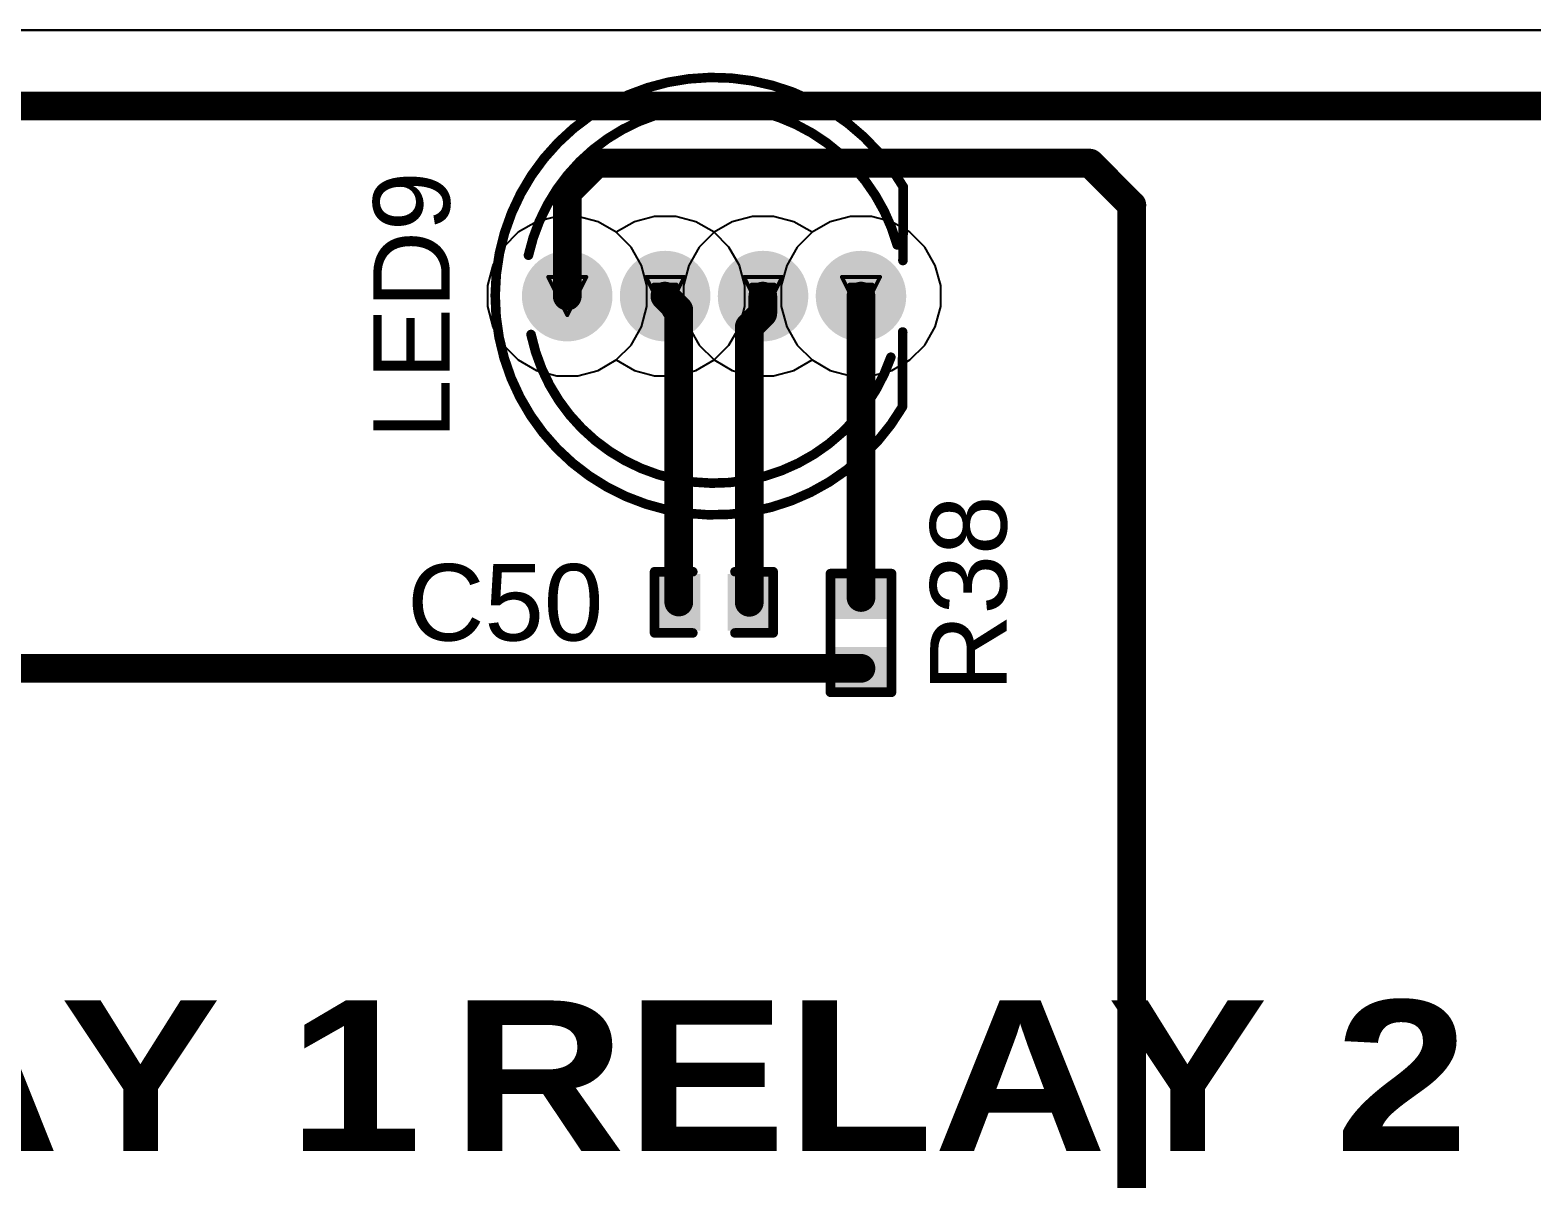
# Model space of a CAD drawing. Header units: inches. Extents: x -5 to 5328, y -4 to 5281.
# Drawn here: x 15.06 to 34.99, y 79.99 to 95.24 of the extents above; entities that cross this region are included whole.
import ezdxf

# ---------------------------------------------------------------- set-up
doc = ezdxf.new("R2010")
doc.units = ezdxf.units.IN
for name, color, linetype in [('Bottom Layer', 5, 'Continuous'), ('Bottom Solder', 6, 'Continuous'), ('Drill Drawing', 1, 'Continuous'), ('Layer 1', 16, 'Continuous'), ('Layer 2', 76, 'Continuous'), ('Multi-Layer', 9, 'Continuous'), ('Pad Holes', 156, 'Continuous'), ('Top Layer', 1, 'Continuous'), ('Top Overlay', 2, 'Continuous'), ('Top Paste', 8, 'Continuous'), ('Top Solder', 216, 'Continuous')]:
    doc.layers.add(name, color=color, linetype=linetype)
doc.styles.add('Arial', font='', dxfattribs={"height": 0.2})
doc.styles.add('Arial Black_Bold', font='', dxfattribs={"height": 0.2})
doc.styles.get('Arial').set_extended_font_data('Arial')
doc.styles.get('Arial Black_Bold').set_extended_font_data('Arial Black', bold=True)

# ---------------------------------------------------------------- blocks, each defined once
blk = doc.blocks.new('R___0402_63')
at = {"layer": 'Top Layer'}
for points in [[(-0.699, -0.318), (-0.699, 0.317), (-0.241, 0.317), (-0.241, -0.318)], [(0.241, -0.318), (0.241, 0.317), (0.699, 0.317), (0.699, -0.318)]]:
    blk.add_hatch(color=1, dxfattribs=at).paths.add_polyline_path(points)
at = {"layer": 'Top Paste'}
for points in [[(-0.699, -0.318), (-0.699, 0.317), (-0.241, 0.317), (-0.241, -0.318)], [(0.241, -0.318), (0.241, 0.317), (0.699, 0.317), (0.699, -0.318)]]:
    blk.add_hatch(color=8, dxfattribs=at).paths.add_polyline_path(points)
at = {"layer": 'Top Solder'}
for points in [[(-0.754, -0.373), (-0.754, 0.373), (-0.186, 0.373), (-0.186, -0.373)], [(0.186, -0.373), (0.186, 0.373), (0.754, 0.373), (0.754, -0.373)]]:
    blk.add_hatch(color=216, dxfattribs=at).paths.add_polyline_path(points)
at = {"layer": 'Top Overlay'}
for points in [[(0.787, 0.406, 0.127, 0.127, 0), (-0.787, 0.406, 0.127, 0.127, 0)], [(-0.787, -0.406, 0.127, 0.127, 0), (-0.787, 0.406, 0.127, 0.127, 0)], [(0.787, -0.406, 0.127, 0.127, 0), (0.787, 0.406, 0.127, 0.127, 0)], [(0.787, -0.406, 0.127, 0.127, 0), (-0.787, -0.406, 0.127, 0.127, 0)], [(0.813, -0.432, 0.00323, 0.00323, 0), (-0.813, -0.432, 0.00323, 0.00323, 0)]]:
    blk.add_lwpolyline(points, format="xyseb", dxfattribs=at)
for points in [[(-0.819, 0.406, 0.0635, 0.0635, 1), (-0.756, 0.406, 0.0635, 0.0635, 1)], [(-0.819, 0.406, 0.0635, 0.0635, 1), (-0.756, 0.406, 0.0635, 0.0635, 1)], [(0.756, 0.406, 0.0635, 0.0635, 1), (0.819, 0.406, 0.0635, 0.0635, 1)], [(0.756, 0.406, 0.0635, 0.0635, 1), (0.819, 0.406, 0.0635, 0.0635, 1)], [(-0.819, -0.406, 0.0635, 0.0635, 1), (-0.756, -0.406, 0.0635, 0.0635, 1)], [(-0.819, -0.406, 0.0635, 0.0635, 1), (-0.756, -0.406, 0.0635, 0.0635, 1)], [(0.756, -0.406, 0.0635, 0.0635, 1), (0.819, -0.406, 0.0635, 0.0635, 1)], [(0.756, -0.406, 0.0635, 0.0635, 1), (0.819, -0.406, 0.0635, 0.0635, 1)], [(-0.814, -0.432, 0.00161, 0.00161, 1), (-0.812, -0.432, 0.00161, 0.00161, 1)], [(0.812, -0.432, 0.00161, 0.00161, 1), (0.814, -0.432, 0.00161, 0.00161, 1)]]:
    blk.add_lwpolyline(points, format="xyseb", close=True, dxfattribs=at)
blk = doc.blocks.new('WS2812D_F5_108')
at = {"layer": 'Bottom Layer'}
h = blk.add_hatch(color=5, dxfattribs=at)
edge = h.paths.add_edge_path()
edge.add_arc((-1.95, 0), 0.55, 0, 360)
h = blk.add_hatch(color=5, dxfattribs=at)
edge = h.paths.add_edge_path()
edge.add_arc((-0.65, 0), 0.55, 0, 360)
h = blk.add_hatch(color=5, dxfattribs=at)
edge = h.paths.add_edge_path()
edge.add_arc((0.65, 0), 0.55, 0, 360)
h = blk.add_hatch(color=5, dxfattribs=at)
edge = h.paths.add_edge_path()
edge.add_arc((1.95, 0), 0.55, 0, 360)
at = {"layer": 'Bottom Solder'}
h = blk.add_hatch(color=6, dxfattribs=at)
edge = h.paths.add_edge_path()
edge.add_arc((-1.95, 0), 0.601, 0, 360)
h = blk.add_hatch(color=6, dxfattribs=at)
edge = h.paths.add_edge_path()
edge.add_arc((-0.65, 0), 0.601, 0, 360)
h = blk.add_hatch(color=6, dxfattribs=at)
edge = h.paths.add_edge_path()
edge.add_arc((0.65, 0), 0.601, 0, 360)
h = blk.add_hatch(color=6, dxfattribs=at)
edge = h.paths.add_edge_path()
edge.add_arc((1.95, 0), 0.601, 0, 360)
at = {"layer": 'Layer 1'}
h = blk.add_hatch(color=16, dxfattribs=at)
edge = h.paths.add_edge_path()
edge.add_arc((-1.95, 0), 0.55, 0, 360)
h = blk.add_hatch(color=16, dxfattribs=at)
edge = h.paths.add_edge_path()
edge.add_arc((-0.65, 0), 0.55, 0, 360)
h = blk.add_hatch(color=16, dxfattribs=at)
edge = h.paths.add_edge_path()
edge.add_arc((0.65, 0), 0.55, 0, 360)
h = blk.add_hatch(color=16, dxfattribs=at)
edge = h.paths.add_edge_path()
edge.add_arc((1.95, 0), 0.55, 0, 360)
at = {"layer": 'Layer 2'}
h = blk.add_hatch(color=76, dxfattribs=at)
edge = h.paths.add_edge_path()
edge.add_arc((-1.95, 0), 0.55, 0, 360)
h = blk.add_hatch(color=76, dxfattribs=at)
edge = h.paths.add_edge_path()
edge.add_arc((-0.65, 0), 0.55, 0, 360)
h = blk.add_hatch(color=76, dxfattribs=at)
edge = h.paths.add_edge_path()
edge.add_arc((0.65, 0), 0.55, 0, 360)
h = blk.add_hatch(color=76, dxfattribs=at)
edge = h.paths.add_edge_path()
edge.add_arc((1.95, 0), 0.55, 0, 360)
at = {"layer": 'Multi-Layer'}
h = blk.add_hatch(color=9, dxfattribs=at)
edge = h.paths.add_edge_path()
edge.add_arc((-1.95, 0), 0.55, 0, 360)
h = blk.add_hatch(color=9, dxfattribs=at)
edge = h.paths.add_edge_path()
edge.add_arc((-0.65, 0), 0.55, 0, 360)
h = blk.add_hatch(color=9, dxfattribs=at)
edge = h.paths.add_edge_path()
edge.add_arc((0.65, 0), 0.55, 0, 360)
h = blk.add_hatch(color=9, dxfattribs=at)
edge = h.paths.add_edge_path()
edge.add_arc((1.95, 0), 0.55, 0, 360)
at = {"layer": 'Pad Holes'}
h = blk.add_hatch(color=7, dxfattribs=at)
edge = h.paths.add_edge_path()
edge.add_arc((-1.95, 0), 0.36, 0, 360)
h = blk.add_hatch(color=7, dxfattribs=at)
edge = h.paths.add_edge_path()
edge.add_arc((-0.65, 0), 0.36, 0, 360)
h = blk.add_hatch(color=7, dxfattribs=at)
edge = h.paths.add_edge_path()
edge.add_arc((0.65, 0), 0.36, 0, 360)
h = blk.add_hatch(color=7, dxfattribs=at)
edge = h.paths.add_edge_path()
edge.add_arc((1.95, 0), 0.36, 0, 360)
at = {"layer": 'Top Layer'}
h = blk.add_hatch(color=1, dxfattribs=at)
edge = h.paths.add_edge_path()
edge.add_arc((-1.95, 0), 0.55, 0, 360)
h = blk.add_hatch(color=1, dxfattribs=at)
edge = h.paths.add_edge_path()
edge.add_arc((-0.65, 0), 0.55, 0, 360)
h = blk.add_hatch(color=1, dxfattribs=at)
edge = h.paths.add_edge_path()
edge.add_arc((0.65, 0), 0.55, 0, 360)
h = blk.add_hatch(color=1, dxfattribs=at)
edge = h.paths.add_edge_path()
edge.add_arc((1.95, 0), 0.55, 0, 360)
at = {"layer": 'Top Solder'}
h = blk.add_hatch(color=216, dxfattribs=at)
edge = h.paths.add_edge_path()
edge.add_arc((-1.95, 0), 0.601, 0, 360)
h = blk.add_hatch(color=216, dxfattribs=at)
edge = h.paths.add_edge_path()
edge.add_arc((-0.65, 0), 0.601, 0, 360)
h = blk.add_hatch(color=216, dxfattribs=at)
edge = h.paths.add_edge_path()
edge.add_arc((0.65, 0), 0.601, 0, 360)
h = blk.add_hatch(color=216, dxfattribs=at)
edge = h.paths.add_edge_path()
edge.add_arc((1.95, 0), 0.601, 0, 360)
at = {"layer": 'Top Overlay'}
for points in [[(2.5, -1.471, 0.127, 0.127, -3.705201), (2.511, 1.45, 0.127, 0.127, 0)], [(-2.464, 0.543, 0.127, 0.127, -0.780857), (2.43, 0.68, 0.127, 0.127, 0)], [(2.507, 0.472, 0.127, 0.127, 0), (2.511, 1.45, 0.127, 0.127, 0)], [(2.347, -0.811, 0.127, 0.127, -0.760948), (-2.43, -0.51, 0.127, 0.127, 0)], [(2.5, -1.471, 0.127, 0.127, 0), (2.504, -0.476, 0.127, 0.127, 0)]]:
    blk.add_lwpolyline(points, format="xyseb", dxfattribs=at)
for points in [[(2.479, 1.45, 0.0635, 0.0635, 1), (2.543, 1.45, 0.0635, 0.0635, 1)], [(2.479, 1.45, 0.0635, 0.0635, 1), (2.543, 1.45, 0.0635, 0.0635, 1)], [(-2.496, 0.543, 0.0635, 0.0635, 1), (-2.432, 0.543, 0.0635, 0.0635, 1)], [(2.398, 0.68, 0.0635, 0.0635, 1), (2.462, 0.68, 0.0635, 0.0635, 1)], [(2.475, 0.472, 0.0635, 0.0635, 1), (2.539, 0.472, 0.0635, 0.0635, 1)], [(-2.462, -0.51, 0.0635, 0.0635, 1), (-2.398, -0.51, 0.0635, 0.0635, 1)], [(2.472, -0.476, 0.0635, 0.0635, 1), (2.535, -0.476, 0.0635, 0.0635, 1)], [(2.315, -0.811, 0.0635, 0.0635, 1), (2.378, -0.811, 0.0635, 0.0635, 1)], [(2.468, -1.471, 0.0635, 0.0635, 1), (2.532, -1.471, 0.0635, 0.0635, 1)], [(2.468, -1.471, 0.0635, 0.0635, 1), (2.532, -1.471, 0.0635, 0.0635, 1)]]:
    blk.add_lwpolyline(points, format="xyseb", close=True, dxfattribs=at)
blk = doc.blocks.new('C___0402_161')
at = {"layer": 'Top Layer'}
for points in [[(-0.699, -0.318), (-0.699, 0.318), (-0.241, 0.318), (-0.241, -0.318)], [(0.241, -0.318), (0.241, 0.318), (0.699, 0.318), (0.699, -0.318)]]:
    blk.add_hatch(color=1, dxfattribs=at).paths.add_polyline_path(points)
at = {"layer": 'Top Paste'}
for points in [[(-0.699, -0.318), (-0.699, 0.318), (-0.241, 0.318), (-0.241, -0.318)], [(0.241, -0.318), (0.241, 0.318), (0.699, 0.318), (0.699, -0.318)]]:
    blk.add_hatch(color=8, dxfattribs=at).paths.add_polyline_path(points)
at = {"layer": 'Top Solder'}
for points in [[(-0.758, -0.377), (-0.758, 0.377), (-0.181, 0.377), (-0.181, -0.377)], [(0.181, -0.377), (0.181, 0.377), (0.758, 0.377), (0.758, -0.377)]]:
    blk.add_hatch(color=216, dxfattribs=at).paths.add_polyline_path(points)
at = {"layer": 'Top Overlay'}
for points in [[(-0.787, -0.406, 0.127, 0.127, 0), (-0.787, 0.406, 0.127, 0.127, 0)], [(-0.787, 0.406, 0.127, 0.127, 0), (-0.279, 0.406, 0.127, 0.127, 0)], [(0.279, 0.406, 0.127, 0.127, 0), (0.787, 0.406, 0.127, 0.127, 0)], [(0.787, -0.406, 0.127, 0.127, 0), (0.787, 0.406, 0.127, 0.127, 0)], [(-0.787, -0.406, 0.127, 0.127, 0), (-0.279, -0.406, 0.127, 0.127, 0)], [(0.279, -0.406, 0.127, 0.127, 0), (0.787, -0.406, 0.127, 0.127, 0)]]:
    blk.add_lwpolyline(points, format="xyseb", dxfattribs=at)
for points in [[(-0.819, 0.406, 0.0635, 0.0635, 1), (-0.756, 0.406, 0.0635, 0.0635, 1)], [(-0.819, 0.406, 0.0635, 0.0635, 1), (-0.756, 0.406, 0.0635, 0.0635, 1)], [(-0.311, 0.406, 0.0635, 0.0635, 1), (-0.248, 0.406, 0.0635, 0.0635, 1)], [(0.248, 0.406, 0.0635, 0.0635, 1), (0.311, 0.406, 0.0635, 0.0635, 1)], [(0.756, 0.406, 0.0635, 0.0635, 1), (0.819, 0.406, 0.0635, 0.0635, 1)], [(0.756, 0.406, 0.0635, 0.0635, 1), (0.819, 0.406, 0.0635, 0.0635, 1)], [(-0.819, -0.406, 0.0635, 0.0635, 1), (-0.756, -0.406, 0.0635, 0.0635, 1)], [(-0.819, -0.406, 0.0635, 0.0635, 1), (-0.756, -0.406, 0.0635, 0.0635, 1)], [(-0.311, -0.406, 0.0635, 0.0635, 1), (-0.248, -0.406, 0.0635, 0.0635, 1)], [(0.248, -0.406, 0.0635, 0.0635, 1), (0.311, -0.406, 0.0635, 0.0635, 1)], [(0.756, -0.406, 0.0635, 0.0635, 1), (0.819, -0.406, 0.0635, 0.0635, 1)], [(0.756, -0.406, 0.0635, 0.0635, 1), (0.819, -0.406, 0.0635, 0.0635, 1)]]:
    blk.add_lwpolyline(points, format="xyseb", close=True, dxfattribs=at)

msp = doc.modelspace()

# ---------------------------------------------------------------- linework, layer by layer
at = {"layer": 'Bottom Layer'}
for p, q in [((22.048, 92.768), (21.779, 92.696)), ((22.327, 92.768), (22.048, 92.768)), ((22.596, 92.696), (22.327, 92.768)), ((24.648, 92.768), (24.379, 92.696)), ((24.927, 92.768), (24.648, 92.768)), ((25.196, 92.696), (24.927, 92.768)), ((25.948, 92.768), (25.679, 92.696)), ((26.226, 92.768), (25.948, 92.768)), ((26.496, 92.696), (26.226, 92.768)), ((21.538, 92.557), (21.341, 92.36)), ((21.779, 92.696), (21.538, 92.557)), ((22.837, 92.557), (22.596, 92.696)), ((23.034, 92.36), (22.837, 92.557)), ((24.138, 92.557), (23.941, 92.36)), ((24.379, 92.696), (24.138, 92.557)), ((25.437, 92.557), (25.196, 92.696)), ((25.438, 92.557), (25.437, 92.556)), ((25.437, 92.556), (25.437, 92.557)), ((25.679, 92.696), (25.438, 92.557)), ((26.737, 92.557), (26.496, 92.696)), ((26.934, 92.36), (26.737, 92.557)), ((21.341, 92.36), (21.201, 92.118)), ((23.173, 92.118), (23.034, 92.36)), ((23.941, 92.36), (23.801, 92.118)), ((27.073, 92.118), (26.934, 92.36)), ((21.201, 92.118), (21.129, 91.849)), ((23.245, 91.849), (23.173, 92.118)), ((23.801, 92.118), (23.729, 91.849)), ((27.145, 91.849), (27.073, 92.118)), ((21.129, 91.849), (21.129, 91.571)), ((23.245, 91.571), (23.245, 91.849)), ((23.729, 91.849), (23.729, 91.571)), ((27.145, 91.571), (27.145, 91.849)), ((21.129, 91.571), (21.201, 91.302)), ((23.173, 91.302), (23.245, 91.571)), ((23.729, 91.571), (23.801, 91.302)), ((27.073, 91.302), (27.145, 91.571)), ((21.201, 91.302), (21.341, 91.06)), ((23.034, 91.06), (23.173, 91.302)), ((23.801, 91.302), (23.941, 91.06)), ((26.934, 91.06), (27.073, 91.302)), ((21.341, 91.06), (21.538, 90.863)), ((22.837, 90.863), (23.034, 91.06)), ((23.941, 91.06), (24.138, 90.863)), ((26.737, 90.863), (26.934, 91.06)), ((21.538, 90.863), (21.779, 90.724)), ((21.779, 90.724), (22.048, 90.652)), ((22.327, 90.652), (22.596, 90.724)), ((22.596, 90.724), (22.837, 90.863)), ((24.138, 90.863), (24.379, 90.724)), ((24.379, 90.724), (24.648, 90.652)), ((24.927, 90.652), (25.196, 90.724)), ((25.196, 90.724), (25.437, 90.863)), ((25.437, 90.863), (25.437, 90.864)), ((25.437, 90.864), (25.438, 90.863)), ((25.438, 90.863), (25.679, 90.724)), ((25.679, 90.724), (25.948, 90.652)), ((26.226, 90.652), (26.496, 90.724)), ((26.496, 90.724), (26.737, 90.863)), ((22.048, 90.652), (22.327, 90.652)), ((24.648, 90.652), (24.927, 90.652)), ((25.948, 90.652), (26.226, 90.652))]:
    msp.add_line(p, q, dxfattribs=at)
at = {"layer": 'Drill Drawing'}
for points in [[(21.933, 91.964, 0.0508, 0.0508, 0), (22.441, 91.964, 0.0508, 0.0508, 0)], [(21.933, 91.964, 0.0508, 0.0508, 0), (22.187, 91.456, 0.0508, 0.0508, 0)], [(22.187, 91.456, 0.0508, 0.0508, 0), (22.441, 91.964, 0.0508, 0.0508, 0)], [(23.233, 91.964, 0.0508, 0.0508, 0), (23.741, 91.964, 0.0508, 0.0508, 0)], [(23.233, 91.964, 0.0508, 0.0508, 0), (23.487, 91.456, 0.0508, 0.0508, 0)], [(23.487, 91.456, 0.0508, 0.0508, 0), (23.741, 91.964, 0.0508, 0.0508, 0)], [(24.533, 91.964, 0.0508, 0.0508, 0), (25.041, 91.964, 0.0508, 0.0508, 0)], [(24.533, 91.964, 0.0508, 0.0508, 0), (24.787, 91.456, 0.0508, 0.0508, 0)], [(24.787, 91.456, 0.0508, 0.0508, 0), (25.041, 91.964, 0.0508, 0.0508, 0)], [(25.833, 91.964, 0.0508, 0.0508, 0), (26.341, 91.964, 0.0508, 0.0508, 0)], [(25.833, 91.964, 0.0508, 0.0508, 0), (26.087, 91.456, 0.0508, 0.0508, 0)], [(26.087, 91.456, 0.0508, 0.0508, 0), (26.341, 91.964, 0.0508, 0.0508, 0)], [(22.035, 91.862, 0.0508, 0.0508, 0), (22.34, 91.862, 0.0508, 0.0508, 0)], [(22.035, 91.862, 0.0508, 0.0508, 0), (22.187, 91.558, 0.0508, 0.0508, 0)], [(22.187, 91.558, 0.0508, 0.0508, 0), (22.34, 91.862, 0.0508, 0.0508, 0)], [(23.335, 91.862, 0.0508, 0.0508, 0), (23.64, 91.862, 0.0508, 0.0508, 0)], [(23.335, 91.862, 0.0508, 0.0508, 0), (23.487, 91.558, 0.0508, 0.0508, 0)], [(23.487, 91.558, 0.0508, 0.0508, 0), (23.64, 91.862, 0.0508, 0.0508, 0)], [(24.635, 91.862, 0.0508, 0.0508, 0), (24.94, 91.862, 0.0508, 0.0508, 0)], [(24.635, 91.862, 0.0508, 0.0508, 0), (24.787, 91.558, 0.0508, 0.0508, 0)], [(24.787, 91.558, 0.0508, 0.0508, 0), (24.94, 91.862, 0.0508, 0.0508, 0)], [(25.935, 91.862, 0.0508, 0.0508, 0), (26.24, 91.862, 0.0508, 0.0508, 0)], [(25.935, 91.862, 0.0508, 0.0508, 0), (26.087, 91.558, 0.0508, 0.0508, 0)], [(26.087, 91.558, 0.0508, 0.0508, 0), (26.24, 91.862, 0.0508, 0.0508, 0)]]:
    msp.add_lwpolyline(points, format="xyseb", dxfattribs=at)
for points in [[(21.921, 91.964, 0.0254, 0.0254, 1), (21.946, 91.964, 0.0254, 0.0254, 1)], [(21.921, 91.964, 0.0254, 0.0254, 1), (21.946, 91.964, 0.0254, 0.0254, 1)], [(22.429, 91.964, 0.0254, 0.0254, 1), (22.454, 91.964, 0.0254, 0.0254, 1)], [(22.429, 91.964, 0.0254, 0.0254, 1), (22.454, 91.964, 0.0254, 0.0254, 1)], [(23.221, 91.964, 0.0254, 0.0254, 1), (23.246, 91.964, 0.0254, 0.0254, 1)], [(23.221, 91.964, 0.0254, 0.0254, 1), (23.246, 91.964, 0.0254, 0.0254, 1)], [(23.729, 91.964, 0.0254, 0.0254, 1), (23.754, 91.964, 0.0254, 0.0254, 1)], [(23.729, 91.964, 0.0254, 0.0254, 1), (23.754, 91.964, 0.0254, 0.0254, 1)], [(24.521, 91.964, 0.0254, 0.0254, 1), (24.546, 91.964, 0.0254, 0.0254, 1)], [(24.521, 91.964, 0.0254, 0.0254, 1), (24.546, 91.964, 0.0254, 0.0254, 1)], [(25.029, 91.964, 0.0254, 0.0254, 1), (25.054, 91.964, 0.0254, 0.0254, 1)], [(25.029, 91.964, 0.0254, 0.0254, 1), (25.054, 91.964, 0.0254, 0.0254, 1)], [(25.82, 91.964, 0.0254, 0.0254, 1), (25.846, 91.964, 0.0254, 0.0254, 1)], [(25.82, 91.964, 0.0254, 0.0254, 1), (25.846, 91.964, 0.0254, 0.0254, 1)], [(26.328, 91.964, 0.0254, 0.0254, 1), (26.354, 91.964, 0.0254, 0.0254, 1)], [(26.328, 91.964, 0.0254, 0.0254, 1), (26.354, 91.964, 0.0254, 0.0254, 1)], [(22.022, 91.862, 0.0254, 0.0254, 1), (22.048, 91.862, 0.0254, 0.0254, 1)], [(22.022, 91.862, 0.0254, 0.0254, 1), (22.048, 91.862, 0.0254, 0.0254, 1)], [(22.327, 91.862, 0.0254, 0.0254, 1), (22.352, 91.862, 0.0254, 0.0254, 1)], [(22.327, 91.862, 0.0254, 0.0254, 1), (22.352, 91.862, 0.0254, 0.0254, 1)], [(23.322, 91.862, 0.0254, 0.0254, 1), (23.348, 91.862, 0.0254, 0.0254, 1)], [(23.322, 91.862, 0.0254, 0.0254, 1), (23.348, 91.862, 0.0254, 0.0254, 1)], [(23.627, 91.862, 0.0254, 0.0254, 1), (23.652, 91.862, 0.0254, 0.0254, 1)], [(23.627, 91.862, 0.0254, 0.0254, 1), (23.652, 91.862, 0.0254, 0.0254, 1)], [(24.622, 91.862, 0.0254, 0.0254, 1), (24.648, 91.862, 0.0254, 0.0254, 1)], [(24.622, 91.862, 0.0254, 0.0254, 1), (24.648, 91.862, 0.0254, 0.0254, 1)], [(24.927, 91.862, 0.0254, 0.0254, 1), (24.952, 91.862, 0.0254, 0.0254, 1)], [(24.927, 91.862, 0.0254, 0.0254, 1), (24.952, 91.862, 0.0254, 0.0254, 1)], [(25.922, 91.862, 0.0254, 0.0254, 1), (25.947, 91.862, 0.0254, 0.0254, 1)], [(25.922, 91.862, 0.0254, 0.0254, 1), (25.947, 91.862, 0.0254, 0.0254, 1)], [(26.227, 91.862, 0.0254, 0.0254, 1), (26.252, 91.862, 0.0254, 0.0254, 1)], [(26.227, 91.862, 0.0254, 0.0254, 1), (26.252, 91.862, 0.0254, 0.0254, 1)], [(22.175, 91.558, 0.0254, 0.0254, 1), (22.2, 91.558, 0.0254, 0.0254, 1)], [(22.175, 91.558, 0.0254, 0.0254, 1), (22.2, 91.558, 0.0254, 0.0254, 1)], [(23.475, 91.558, 0.0254, 0.0254, 1), (23.5, 91.558, 0.0254, 0.0254, 1)], [(23.475, 91.558, 0.0254, 0.0254, 1), (23.5, 91.558, 0.0254, 0.0254, 1)], [(24.775, 91.558, 0.0254, 0.0254, 1), (24.8, 91.558, 0.0254, 0.0254, 1)], [(24.775, 91.558, 0.0254, 0.0254, 1), (24.8, 91.558, 0.0254, 0.0254, 1)], [(26.074, 91.558, 0.0254, 0.0254, 1), (26.1, 91.558, 0.0254, 0.0254, 1)], [(26.074, 91.558, 0.0254, 0.0254, 1), (26.1, 91.558, 0.0254, 0.0254, 1)], [(22.175, 91.456, 0.0254, 0.0254, 1), (22.2, 91.456, 0.0254, 0.0254, 1)], [(22.175, 91.456, 0.0254, 0.0254, 1), (22.2, 91.456, 0.0254, 0.0254, 1)], [(23.475, 91.456, 0.0254, 0.0254, 1), (23.5, 91.456, 0.0254, 0.0254, 1)], [(23.475, 91.456, 0.0254, 0.0254, 1), (23.5, 91.456, 0.0254, 0.0254, 1)], [(24.775, 91.456, 0.0254, 0.0254, 1), (24.8, 91.456, 0.0254, 0.0254, 1)], [(24.775, 91.456, 0.0254, 0.0254, 1), (24.8, 91.456, 0.0254, 0.0254, 1)], [(26.074, 91.456, 0.0254, 0.0254, 1), (26.1, 91.456, 0.0254, 0.0254, 1)], [(26.074, 91.456, 0.0254, 0.0254, 1), (26.1, 91.456, 0.0254, 0.0254, 1)]]:
    msp.add_lwpolyline(points, format="xyseb", close=True, dxfattribs=at)
at = {"layer": 'Layer 1'}
for p, q in [((22.048, 92.768), (21.779, 92.696)), ((22.327, 92.768), (22.048, 92.768)), ((22.596, 92.696), (22.327, 92.768)), ((24.648, 92.768), (24.379, 92.696)), ((24.927, 92.768), (24.648, 92.768)), ((25.196, 92.696), (24.927, 92.768)), ((25.948, 92.768), (25.679, 92.696)), ((26.226, 92.768), (25.948, 92.768)), ((26.496, 92.696), (26.226, 92.768)), ((21.538, 92.557), (21.341, 92.36)), ((21.779, 92.696), (21.538, 92.557)), ((22.837, 92.557), (22.596, 92.696)), ((23.034, 92.36), (22.837, 92.557)), ((24.138, 92.557), (23.941, 92.36)), ((24.379, 92.696), (24.138, 92.557)), ((25.437, 92.557), (25.196, 92.696)), ((25.438, 92.557), (25.437, 92.556)), ((25.437, 92.556), (25.437, 92.557)), ((25.679, 92.696), (25.438, 92.557)), ((26.737, 92.557), (26.496, 92.696)), ((26.934, 92.36), (26.737, 92.557)), ((21.341, 92.36), (21.201, 92.118)), ((23.173, 92.118), (23.034, 92.36)), ((23.941, 92.36), (23.801, 92.118)), ((27.073, 92.118), (26.934, 92.36)), ((21.201, 92.118), (21.129, 91.849)), ((23.245, 91.849), (23.173, 92.118)), ((23.801, 92.118), (23.729, 91.849)), ((27.145, 91.849), (27.073, 92.118)), ((21.129, 91.849), (21.129, 91.571)), ((23.245, 91.571), (23.245, 91.849)), ((23.729, 91.849), (23.729, 91.571)), ((27.145, 91.571), (27.145, 91.849)), ((21.129, 91.571), (21.201, 91.302)), ((23.173, 91.302), (23.245, 91.571)), ((23.729, 91.571), (23.801, 91.302)), ((27.073, 91.302), (27.145, 91.571)), ((21.201, 91.302), (21.341, 91.06)), ((23.034, 91.06), (23.173, 91.302)), ((23.801, 91.302), (23.941, 91.06)), ((26.934, 91.06), (27.073, 91.302)), ((21.341, 91.06), (21.538, 90.863)), ((22.837, 90.863), (23.034, 91.06)), ((23.941, 91.06), (24.138, 90.863)), ((26.737, 90.863), (26.934, 91.06)), ((21.538, 90.863), (21.779, 90.724)), ((21.779, 90.724), (22.048, 90.652)), ((22.327, 90.652), (22.596, 90.724)), ((22.596, 90.724), (22.837, 90.863)), ((24.138, 90.863), (24.379, 90.724)), ((24.379, 90.724), (24.648, 90.652)), ((24.927, 90.652), (25.196, 90.724)), ((25.196, 90.724), (25.437, 90.863)), ((25.437, 90.863), (25.437, 90.864)), ((25.437, 90.864), (25.438, 90.863)), ((25.438, 90.863), (25.679, 90.724)), ((25.679, 90.724), (25.948, 90.652)), ((26.226, 90.652), (26.496, 90.724)), ((26.496, 90.724), (26.737, 90.863)), ((22.048, 90.652), (22.327, 90.652)), ((24.648, 90.652), (24.927, 90.652)), ((25.948, 90.652), (26.226, 90.652))]:
    msp.add_line(p, q, dxfattribs=at)
at = {"layer": 'Layer 2'}
for p, q in [((22.048, 92.768), (21.779, 92.696)), ((22.327, 92.768), (22.048, 92.768)), ((22.596, 92.696), (22.327, 92.768)), ((23.348, 92.768), (23.079, 92.696)), ((23.627, 92.768), (23.348, 92.768)), ((23.896, 92.696), (23.627, 92.768)), ((25.948, 92.768), (25.679, 92.696)), ((26.226, 92.768), (25.948, 92.768)), ((26.496, 92.696), (26.226, 92.768)), ((21.538, 92.557), (21.341, 92.36)), ((21.779, 92.696), (21.538, 92.557)), ((22.837, 92.557), (22.596, 92.696)), ((22.838, 92.557), (22.837, 92.556)), ((22.837, 92.556), (22.837, 92.557)), ((23.079, 92.696), (22.838, 92.557)), ((24.137, 92.557), (23.896, 92.696)), ((24.334, 92.36), (24.137, 92.557)), ((25.438, 92.557), (25.241, 92.36)), ((25.679, 92.696), (25.438, 92.557)), ((26.737, 92.557), (26.496, 92.696)), ((26.934, 92.36), (26.737, 92.557)), ((21.341, 92.36), (21.201, 92.118)), ((24.473, 92.118), (24.334, 92.36)), ((25.241, 92.36), (25.101, 92.118)), ((27.073, 92.118), (26.934, 92.36)), ((21.201, 92.118), (21.129, 91.849)), ((24.545, 91.849), (24.473, 92.118)), ((25.101, 92.118), (25.029, 91.849)), ((27.145, 91.849), (27.073, 92.118)), ((21.129, 91.849), (21.129, 91.571)), ((24.545, 91.571), (24.545, 91.849)), ((25.029, 91.849), (25.029, 91.571)), ((27.145, 91.571), (27.145, 91.849)), ((21.129, 91.571), (21.201, 91.302)), ((24.473, 91.302), (24.545, 91.571)), ((25.029, 91.571), (25.101, 91.302)), ((27.073, 91.302), (27.145, 91.571)), ((21.201, 91.302), (21.341, 91.06)), ((24.334, 91.06), (24.473, 91.302)), ((25.101, 91.302), (25.241, 91.06)), ((26.934, 91.06), (27.073, 91.302)), ((21.341, 91.06), (21.538, 90.863)), ((24.137, 90.863), (24.334, 91.06)), ((25.241, 91.06), (25.438, 90.863)), ((26.737, 90.863), (26.934, 91.06)), ((21.538, 90.863), (21.779, 90.724)), ((21.779, 90.724), (22.048, 90.652)), ((22.327, 90.652), (22.596, 90.724)), ((22.596, 90.724), (22.837, 90.863)), ((22.837, 90.863), (22.837, 90.864)), ((22.837, 90.864), (22.838, 90.863)), ((22.838, 90.863), (23.079, 90.724)), ((23.079, 90.724), (23.348, 90.652)), ((23.627, 90.652), (23.896, 90.724)), ((23.896, 90.724), (24.137, 90.863)), ((25.438, 90.863), (25.679, 90.724)), ((25.679, 90.724), (25.948, 90.652)), ((26.226, 90.652), (26.496, 90.724)), ((26.496, 90.724), (26.737, 90.863)), ((22.048, 90.652), (22.327, 90.652)), ((23.348, 90.652), (23.627, 90.652)), ((25.948, 90.652), (26.226, 90.652))]:
    msp.add_line(p, q, dxfattribs=at)
at = {"layer": 'Top Layer'}
for p, q in [((3.767, 95.241), (43.34, 95.241)), ((43.34, 95.241), (3.767, 95.241))]:
    msp.add_line(p, q, dxfattribs=at)
for points in [[(6.367, 94.231, 0.381, 0.381, 0), (41.061, 94.231, 0.381, 0.381, 0)], [(22.187, 93.083, 0.381, 0.381, 0), (22.578, 93.474, 0.381, 0.381, 0)], [(22.578, 93.474, 0.381, 0.381, 0), (29.126, 93.474, 0.381, 0.381, 0)], [(29.126, 93.474, 0.381, 0.381, 0), (29.682, 92.917, 0.381, 0.381, 0)], [(22.187, 91.71, 0.381, 0.381, 0), (22.187, 93.083, 0.381, 0.381, 0)], [(29.682, 72.245, 0.381, 0.381, 0), (29.682, 92.917, 0.381, 0.381, 0)], [(23.484, 91.71, 0.381, 0.381, 0), (23.668, 91.526, 0.381, 0.381, 0)], [(23.668, 87.65, 0.381, 0.381, 0), (23.668, 91.526, 0.381, 0.381, 0)], [(24.784, 91.481, 0.381, 0.381, 0), (24.784, 91.71, 0.381, 0.381, 0)], [(26.087, 87.71, 0.381, 0.381, 0), (26.087, 91.71, 0.381, 0.381, 0)], [(24.604, 91.301, 0.381, 0.381, 0), (24.784, 91.481, 0.381, 0.381, 0)], [(24.604, 87.646, 0.381, 0.381, 0), (24.604, 91.301, 0.381, 0.381, 0)], [(8.803, 86.77, 0.381, 0.381, 0), (26.087, 86.77, 0.381, 0.381, 0)]]:
    msp.add_lwpolyline(points, format="xyseb", dxfattribs=at)
for points in [[(22.483, 93.474, 0.191, 0.191, 1), (22.674, 93.474, 0.191, 0.191, 1)], [(22.483, 93.474, 0.191, 0.191, 1), (22.674, 93.474, 0.191, 0.191, 1)], [(29.03, 93.474, 0.191, 0.191, 1), (29.221, 93.474, 0.191, 0.191, 1)], [(29.03, 93.474, 0.191, 0.191, 1), (29.221, 93.474, 0.191, 0.191, 1)], [(22.092, 93.083, 0.191, 0.191, 1), (22.283, 93.083, 0.191, 0.191, 1)], [(22.092, 93.083, 0.191, 0.191, 1), (22.283, 93.083, 0.191, 0.191, 1)], [(29.587, 92.917, 0.191, 0.191, 1), (29.778, 92.917, 0.191, 0.191, 1)], [(29.587, 92.917, 0.191, 0.191, 1), (29.778, 92.917, 0.191, 0.191, 1)], [(22.092, 91.71, 0.191, 0.191, 1), (22.283, 91.71, 0.191, 0.191, 1)], [(23.389, 91.71, 0.191, 0.191, 1), (23.579, 91.71, 0.191, 0.191, 1)], [(23.573, 91.526, 0.191, 0.191, 1), (23.763, 91.526, 0.191, 0.191, 1)], [(23.573, 91.526, 0.191, 0.191, 1), (23.763, 91.526, 0.191, 0.191, 1)], [(24.689, 91.71, 0.191, 0.191, 1), (24.879, 91.71, 0.191, 0.191, 1)], [(25.992, 91.71, 0.191, 0.191, 1), (26.182, 91.71, 0.191, 0.191, 1)], [(24.689, 91.481, 0.191, 0.191, 1), (24.879, 91.481, 0.191, 0.191, 1)], [(24.689, 91.481, 0.191, 0.191, 1), (24.879, 91.481, 0.191, 0.191, 1)], [(24.509, 91.301, 0.191, 0.191, 1), (24.699, 91.301, 0.191, 0.191, 1)], [(24.509, 91.301, 0.191, 0.191, 1), (24.699, 91.301, 0.191, 0.191, 1)], [(23.573, 87.65, 0.191, 0.191, 1), (23.763, 87.65, 0.191, 0.191, 1)], [(24.509, 87.646, 0.191, 0.191, 1), (24.699, 87.646, 0.191, 0.191, 1)], [(25.992, 87.71, 0.191, 0.191, 1), (26.182, 87.71, 0.191, 0.191, 1)], [(25.992, 86.77, 0.191, 0.191, 1), (26.182, 86.77, 0.191, 0.191, 1)]]:
    msp.add_lwpolyline(points, format="xyseb", close=True, dxfattribs=at)

# ---------------------------------------------------------------- block references
for name, p in [('WS2812D_F5_108', (24.137, 91.71)), ('C___0402_161', (24.134, 87.646))]:
    msp.add_blockref(name, p)
at = {"rotation": 270}
msp.add_blockref('R___0402_63', (26.087, 87.24), dxfattribs=at)

# ---------------------------------------------------------------- texts
at = {"layer": 'Top Overlay'}
for s, height, rotation, style, p in [('LED9', 1.016, 90, 'Arial', (20.628, 89.813)), ('R38', 1.016, 90, 'Arial', (28.021, 86.46)), ('RELAY 1', 2, 360, 'Arial Black_Bold', (6.751, 80.363)), ('RELAY 2', 2, 360, 'Arial Black_Bold', (20.651, 80.363))]:
    msp.add_text(s, height=height, rotation=rotation, dxfattribs=dict(at, style=style)).set_placement(p)
at = {"layer": 'Top Overlay', "style": 'Arial'}
msp.add_text('C50', height=1.016, dxfattribs=at).set_placement((20.063, 87.138))

doc.saveas('drawing.dxf')
